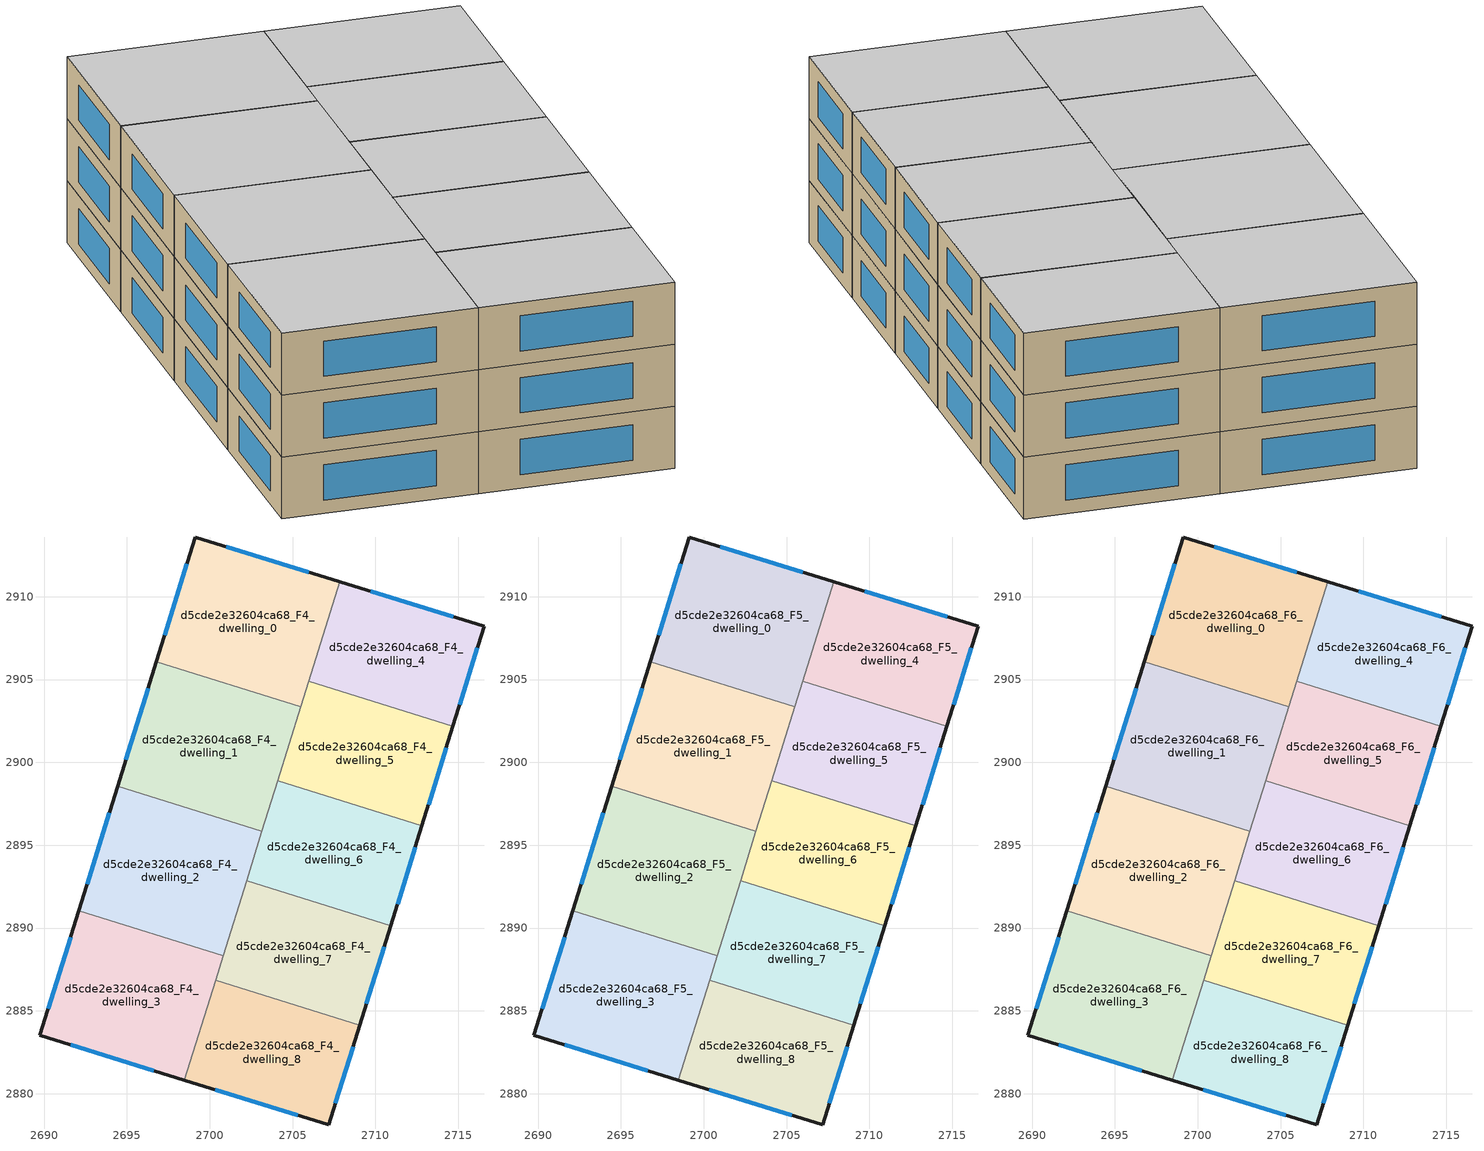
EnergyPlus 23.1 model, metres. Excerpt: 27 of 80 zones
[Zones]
d5cde2e32604ca68_F4_dwelling_0
 floor to d5cde2e32604ca68_F3_dwelling_0 (EU_floor_Construction): 2707.84,2910.9 2705.49,2903.37 2696.78,2906.08 2699.12,2913.59 z12
 wall outside (EU_wall_Construction): 2707.84,2910.9 2699.12,2913.59 2696.78,2906.08 z12:15
 wall to d5cde2e32604ca68_F4_dwelling_1 (EU_wall_Construction): 2696.78,2906.08 2705.49,2903.37 z12:15
 wall to d5cde2e32604ca68_F4_dwelling_4 (EU_wall_Construction): 2705.97,2904.9 2707.84,2910.9 z12:15
 wall to d5cde2e32604ca68_F4_dwelling_5 (EU_wall_Construction): 2705.49,2903.37 2705.97,2904.9 z12:15
 window (EU_Window_Construction): 2698.62,2911.98 2697.28,2907.69 / 2705.97,2911.48 2700.99,2913.02 z12.64:14.36
d5cde2e32604ca68_F4_dwelling_1
 floor to d5cde2e32604ca68_F3_dwelling_1 (EU_floor_Construction): 2705.49,2903.37 2703.15,2895.85 2694.44,2898.56 2696.78,2906.08 z12
 wall outside (EU_wall_Construction): 2696.78,2906.08 2694.44,2898.56 z12:15
 wall to d5cde2e32604ca68_F4_dwelling_2 (EU_wall_Construction): 2694.44,2898.56 2703.15,2895.85 z12:15
 wall to d5cde2e32604ca68_F4_dwelling_5 (EU_wall_Construction): 2704.1,2898.88 2705.49,2903.37 z12:15
 wall to d5cde2e32604ca68_F4_dwelling_6 (EU_wall_Construction): 2703.15,2895.85 2704.1,2898.88 z12:15
 window (EU_Window_Construction): 2696.28,2904.47 2694.94,2900.17 z12.64:14.36
d5cde2e32604ca68_F4_dwelling_2
 floor to d5cde2e32604ca68_F3_dwelling_2 (EU_floor_Construction): 2703.15,2895.85 2700.81,2888.33 2692.09,2891.04 2694.44,2898.56 z12
 wall outside (EU_wall_Construction): 2694.44,2898.56 2692.09,2891.04 z12:15
 wall to d5cde2e32604ca68_F4_dwelling_3 (EU_wall_Construction): 2692.09,2891.04 2700.81,2888.33 z12:15
 wall to d5cde2e32604ca68_F4_dwelling_7 (EU_wall_Construction): 2700.81,2888.33 2702.22,2892.86 z12:15
 wall to d5cde2e32604ca68_F4_dwelling_6 (EU_wall_Construction): 2702.22,2892.86 2703.15,2895.85 z12:15
 window (EU_Window_Construction): 2693.94,2896.95 2692.6,2892.65 z12.64:14.36
d5cde2e32604ca68_F4_dwelling_3
 floor to d5cde2e32604ca68_F3_dwelling_3 (EU_floor_Construction): 2700.81,2888.33 2698.47,2880.82 2689.75,2883.51 2692.09,2891.04 z12
 wall outside (EU_wall_Construction): 2692.09,2891.04 2689.75,2883.51 2698.47,2880.82 z12:15
 wall to d5cde2e32604ca68_F4_dwelling_8 (EU_wall_Construction): 2698.47,2880.82 2700.35,2886.84 z12:15
 wall to d5cde2e32604ca68_F4_dwelling_7 (EU_wall_Construction): 2700.35,2886.84 2700.81,2888.33 z12:15
 window (EU_Window_Construction): 2691.62,2882.94 2696.6,2881.4 / 2691.59,2889.43 2690.25,2885.13 z12.64:14.36
d5cde2e32604ca68_F4_dwelling_4
 floor to d5cde2e32604ca68_F3_dwelling_4 (EU_floor_Construction): 2716.56,2908.21 2714.68,2902.18 2705.97,2904.9 2707.84,2910.9 z12
 wall outside (EU_wall_Construction): 2714.68,2902.18 2716.56,2908.21 2707.84,2910.9 z12:15
 wall to d5cde2e32604ca68_F4_dwelling_5 (EU_wall_Construction): 2705.97,2904.9 2714.68,2902.18 z12:15
 window (EU_Window_Construction): 2714.69,2908.79 2709.71,2910.33 / 2715.09,2903.47 2716.16,2906.92 z12.64:14.36
d5cde2e32604ca68_F4_dwelling_5
 floor to d5cde2e32604ca68_F3_dwelling_5 (EU_floor_Construction): 2714.68,2902.18 2712.81,2896.17 2704.1,2898.88 2705.97,2904.9 z12
 wall outside (EU_wall_Construction): 2712.81,2896.17 2714.68,2902.18 z12:15
 wall to d5cde2e32604ca68_F4_dwelling_6 (EU_wall_Construction): 2704.1,2898.88 2712.81,2896.17 z12:15
 window (EU_Window_Construction): 2713.21,2897.45 2714.28,2900.89 z12.64:14.36
d5cde2e32604ca68_F4_dwelling_6
 floor to d5cde2e32604ca68_F3_dwelling_6 (EU_floor_Construction): 2712.81,2896.17 2710.94,2890.15 2702.22,2892.86 2704.1,2898.88 z12
 wall outside (EU_wall_Construction): 2710.94,2890.15 2712.81,2896.17 z12:15
 wall to d5cde2e32604ca68_F4_dwelling_7 (EU_wall_Construction): 2702.22,2892.86 2710.94,2890.15 z12:15
 window (EU_Window_Construction): 2711.34,2891.44 2712.41,2894.88 z12.64:14.36
d5cde2e32604ca68_F4_dwelling_7
 floor to d5cde2e32604ca68_F3_dwelling_7 (EU_floor_Construction): 2710.94,2890.15 2709.06,2884.13 2700.35,2886.84 2702.22,2892.86 z12
 wall outside (EU_wall_Construction): 2709.06,2884.13 2710.94,2890.15 z12:15
 wall to d5cde2e32604ca68_F4_dwelling_8 (EU_wall_Construction): 2700.35,2886.84 2709.06,2884.13 z12:15
 window (EU_Window_Construction): 2709.46,2885.42 2710.53,2888.86 z12.64:14.36
d5cde2e32604ca68_F4_dwelling_8
 floor to d5cde2e32604ca68_F3_dwelling_8 (EU_floor_Construction): 2709.06,2884.13 2707.19,2878.12 2698.47,2880.82 2700.35,2886.84 z12
 wall outside (EU_wall_Construction): 2698.47,2880.82 2707.19,2878.12 2709.06,2884.13 z12:15
 window (EU_Window_Construction): 2707.59,2879.41 2708.66,2882.84 / 2700.34,2880.24 2705.32,2878.7 z12.64:14.36
d5cde2e32604ca68_F5_dwelling_0
 floor to d5cde2e32604ca68_F4_dwelling_0 (EU_floor_Construction): 2707.84,2910.9 2705.49,2903.37 2696.78,2906.08 2699.12,2913.59 z15
 wall outside (EU_wall_Construction): 2707.84,2910.9 2699.12,2913.59 2696.78,2906.08 z15:18
 wall to d5cde2e32604ca68_F5_dwelling_1 (EU_wall_Construction): 2696.78,2906.08 2705.49,2903.37 z15:18
 wall to d5cde2e32604ca68_F5_dwelling_4 (EU_wall_Construction): 2705.97,2904.9 2707.84,2910.9 z15:18
 wall to d5cde2e32604ca68_F5_dwelling_5 (EU_wall_Construction): 2705.49,2903.37 2705.97,2904.9 z15:18
 window (EU_Window_Construction): 2698.62,2911.98 2697.28,2907.69 / 2705.97,2911.48 2700.99,2913.02 z15.64:17.36
d5cde2e32604ca68_F5_dwelling_1
 floor to d5cde2e32604ca68_F4_dwelling_1 (EU_floor_Construction): 2705.49,2903.37 2703.15,2895.85 2694.44,2898.56 2696.78,2906.08 z15
 wall outside (EU_wall_Construction): 2696.78,2906.08 2694.44,2898.56 z15:18
 wall to d5cde2e32604ca68_F5_dwelling_2 (EU_wall_Construction): 2694.44,2898.56 2703.15,2895.85 z15:18
 wall to d5cde2e32604ca68_F5_dwelling_5 (EU_wall_Construction): 2704.1,2898.88 2705.49,2903.37 z15:18
 wall to d5cde2e32604ca68_F5_dwelling_6 (EU_wall_Construction): 2703.15,2895.85 2704.1,2898.88 z15:18
 window (EU_Window_Construction): 2696.28,2904.47 2694.94,2900.17 z15.64:17.36
d5cde2e32604ca68_F5_dwelling_2
 floor to d5cde2e32604ca68_F4_dwelling_2 (EU_floor_Construction): 2703.15,2895.85 2700.81,2888.33 2692.09,2891.04 2694.44,2898.56 z15
 wall outside (EU_wall_Construction): 2694.44,2898.56 2692.09,2891.04 z15:18
 wall to d5cde2e32604ca68_F5_dwelling_3 (EU_wall_Construction): 2692.09,2891.04 2700.81,2888.33 z15:18
 wall to d5cde2e32604ca68_F5_dwelling_7 (EU_wall_Construction): 2700.81,2888.33 2702.22,2892.86 z15:18
 wall to d5cde2e32604ca68_F5_dwelling_6 (EU_wall_Construction): 2702.22,2892.86 2703.15,2895.85 z15:18
 window (EU_Window_Construction): 2693.94,2896.95 2692.6,2892.65 z15.64:17.36
d5cde2e32604ca68_F5_dwelling_3
 floor to d5cde2e32604ca68_F4_dwelling_3 (EU_floor_Construction): 2700.81,2888.33 2698.47,2880.82 2689.75,2883.51 2692.09,2891.04 z15
 wall outside (EU_wall_Construction): 2692.09,2891.04 2689.75,2883.51 2698.47,2880.82 z15:18
 wall to d5cde2e32604ca68_F5_dwelling_8 (EU_wall_Construction): 2698.47,2880.82 2700.35,2886.84 z15:18
 wall to d5cde2e32604ca68_F5_dwelling_7 (EU_wall_Construction): 2700.35,2886.84 2700.81,2888.33 z15:18
 window (EU_Window_Construction): 2691.62,2882.94 2696.6,2881.4 / 2691.59,2889.43 2690.25,2885.13 z15.64:17.36
d5cde2e32604ca68_F5_dwelling_4
 floor to d5cde2e32604ca68_F4_dwelling_4 (EU_floor_Construction): 2716.56,2908.21 2714.68,2902.18 2705.97,2904.9 2707.84,2910.9 z15
 wall outside (EU_wall_Construction): 2714.68,2902.18 2716.56,2908.21 2707.84,2910.9 z15:18
 wall to d5cde2e32604ca68_F5_dwelling_5 (EU_wall_Construction): 2705.97,2904.9 2714.68,2902.18 z15:18
 window (EU_Window_Construction): 2714.69,2908.79 2709.71,2910.33 / 2715.09,2903.47 2716.16,2906.92 z15.64:17.36
d5cde2e32604ca68_F5_dwelling_5
 floor to d5cde2e32604ca68_F4_dwelling_5 (EU_floor_Construction): 2714.68,2902.18 2712.81,2896.17 2704.1,2898.88 2705.97,2904.9 z15
 wall outside (EU_wall_Construction): 2712.81,2896.17 2714.68,2902.18 z15:18
 wall to d5cde2e32604ca68_F5_dwelling_6 (EU_wall_Construction): 2704.1,2898.88 2712.81,2896.17 z15:18
 window (EU_Window_Construction): 2713.21,2897.45 2714.28,2900.89 z15.64:17.36
d5cde2e32604ca68_F5_dwelling_6
 floor to d5cde2e32604ca68_F4_dwelling_6 (EU_floor_Construction): 2712.81,2896.17 2710.94,2890.15 2702.22,2892.86 2704.1,2898.88 z15
 wall outside (EU_wall_Construction): 2710.94,2890.15 2712.81,2896.17 z15:18
 wall to d5cde2e32604ca68_F5_dwelling_7 (EU_wall_Construction): 2702.22,2892.86 2710.94,2890.15 z15:18
 window (EU_Window_Construction): 2711.34,2891.44 2712.41,2894.88 z15.64:17.36
d5cde2e32604ca68_F5_dwelling_7
 floor to d5cde2e32604ca68_F4_dwelling_7 (EU_floor_Construction): 2710.94,2890.15 2709.06,2884.13 2700.35,2886.84 2702.22,2892.86 z15
 wall outside (EU_wall_Construction): 2709.06,2884.13 2710.94,2890.15 z15:18
 wall to d5cde2e32604ca68_F5_dwelling_8 (EU_wall_Construction): 2700.35,2886.84 2709.06,2884.13 z15:18
 window (EU_Window_Construction): 2709.46,2885.42 2710.53,2888.86 z15.64:17.36
d5cde2e32604ca68_F5_dwelling_8
 floor to d5cde2e32604ca68_F4_dwelling_8 (EU_floor_Construction): 2709.06,2884.13 2707.19,2878.12 2698.47,2880.82 2700.35,2886.84 z15
 wall outside (EU_wall_Construction): 2698.47,2880.82 2707.19,2878.12 2709.06,2884.13 z15:18
 window (EU_Window_Construction): 2707.59,2879.41 2708.66,2882.84 / 2700.34,2880.24 2705.32,2878.7 z15.64:17.36
d5cde2e32604ca68_F6_dwelling_0
 floor to d5cde2e32604ca68_F5_dwelling_0 (EU_floor_Construction): 2707.84,2910.9 2705.49,2903.37 2696.78,2906.08 2699.12,2913.59 z18
 wall outside (EU_wall_Construction): 2707.84,2910.9 2699.12,2913.59 2696.78,2906.08 z18:21
 wall to d5cde2e32604ca68_F6_dwelling_1 (EU_wall_Construction): 2696.78,2906.08 2705.49,2903.37 z18:21
 wall to d5cde2e32604ca68_F6_dwelling_4 (EU_wall_Construction): 2705.97,2904.9 2707.84,2910.9 z18:21
 wall to d5cde2e32604ca68_F6_dwelling_5 (EU_wall_Construction): 2705.49,2903.37 2705.97,2904.9 z18:21
 window (EU_Window_Construction): 2698.62,2911.98 2697.28,2907.69 / 2705.97,2911.48 2700.99,2913.02 z18.64:20.36
 ceiling to d5cde2e32604ca68_F7_dwelling_0 (EU_floor_Construction): 2705.49,2903.37 2707.84,2910.9 2699.12,2913.59 2696.78,2906.08 z21
d5cde2e32604ca68_F6_dwelling_1
 floor to d5cde2e32604ca68_F5_dwelling_1 (EU_floor_Construction): 2705.49,2903.37 2703.15,2895.85 2694.44,2898.56 2696.78,2906.08 z18
 wall outside (EU_wall_Construction): 2696.78,2906.08 2694.44,2898.56 z18:21
 wall to d5cde2e32604ca68_F6_dwelling_2 (EU_wall_Construction): 2694.44,2898.56 2703.15,2895.85 z18:21
 wall to d5cde2e32604ca68_F6_dwelling_5 (EU_wall_Construction): 2704.1,2898.88 2705.49,2903.37 z18:21
 wall to d5cde2e32604ca68_F6_dwelling_6 (EU_wall_Construction): 2703.15,2895.85 2704.1,2898.88 z18:21
 window (EU_Window_Construction): 2696.28,2904.47 2694.94,2900.17 z18.64:20.36
 ceiling to d5cde2e32604ca68_F7_dwelling_1 (EU_floor_Construction): 2703.15,2895.85 2705.49,2903.37 2696.78,2906.08 2694.44,2898.56 z21
d5cde2e32604ca68_F6_dwelling_2
 floor to d5cde2e32604ca68_F5_dwelling_2 (EU_floor_Construction): 2703.15,2895.85 2700.81,2888.33 2692.09,2891.04 2694.44,2898.56 z18
 wall outside (EU_wall_Construction): 2694.44,2898.56 2692.09,2891.04 z18:21
 wall to d5cde2e32604ca68_F6_dwelling_3 (EU_wall_Construction): 2692.09,2891.04 2700.81,2888.33 z18:21
 wall to d5cde2e32604ca68_F6_dwelling_7 (EU_wall_Construction): 2700.81,2888.33 2702.22,2892.86 z18:21
 wall to d5cde2e32604ca68_F6_dwelling_6 (EU_wall_Construction): 2702.22,2892.86 2703.15,2895.85 z18:21
 window (EU_Window_Construction): 2693.94,2896.95 2692.6,2892.65 z18.64:20.36
 ceiling to d5cde2e32604ca68_F7_dwelling_2 (EU_floor_Construction): 2700.81,2888.33 2703.15,2895.85 2694.44,2898.56 2692.09,2891.04 z21
d5cde2e32604ca68_F6_dwelling_3
 floor to d5cde2e32604ca68_F5_dwelling_3 (EU_floor_Construction): 2700.81,2888.33 2698.47,2880.82 2689.75,2883.51 2692.09,2891.04 z18
 wall outside (EU_wall_Construction): 2692.09,2891.04 2689.75,2883.51 2698.47,2880.82 z18:21
 wall to d5cde2e32604ca68_F6_dwelling_8 (EU_wall_Construction): 2698.47,2880.82 2700.35,2886.84 z18:21
 wall to d5cde2e32604ca68_F6_dwelling_7 (EU_wall_Construction): 2700.35,2886.84 2700.81,2888.33 z18:21
 window (EU_Window_Construction): 2691.62,2882.94 2696.6,2881.4 / 2691.59,2889.43 2690.25,2885.13 z18.64:20.36
 ceiling to d5cde2e32604ca68_F7_dwelling_3 (EU_floor_Construction): 2698.47,2880.82 2700.81,2888.33 2692.09,2891.04 2689.75,2883.51 z21
d5cde2e32604ca68_F6_dwelling_4
 floor to d5cde2e32604ca68_F5_dwelling_4 (EU_floor_Construction): 2716.56,2908.21 2714.68,2902.18 2705.97,2904.9 2707.84,2910.9 z18
 wall outside (EU_wall_Construction): 2714.68,2902.18 2716.56,2908.21 2707.84,2910.9 z18:21
 wall to d5cde2e32604ca68_F6_dwelling_5 (EU_wall_Construction): 2705.97,2904.9 2714.68,2902.18 z18:21
 window (EU_Window_Construction): 2714.69,2908.79 2709.71,2910.33 / 2715.09,2903.47 2716.16,2906.92 z18.64:20.36
 ceiling to d5cde2e32604ca68_F7_dwelling_4 (EU_floor_Construction): 2714.68,2902.18 2716.56,2908.21 2707.84,2910.9 2705.97,2904.9 z21
d5cde2e32604ca68_F6_dwelling_5
 floor to d5cde2e32604ca68_F5_dwelling_5 (EU_floor_Construction): 2714.68,2902.18 2712.81,2896.17 2704.1,2898.88 2705.97,2904.9 z18
 wall outside (EU_wall_Construction): 2712.81,2896.17 2714.68,2902.18 z18:21
 wall to d5cde2e32604ca68_F6_dwelling_6 (EU_wall_Construction): 2704.1,2898.88 2712.81,2896.17 z18:21
 window (EU_Window_Construction): 2713.21,2897.45 2714.28,2900.89 z18.64:20.36
 ceiling to d5cde2e32604ca68_F7_dwelling_5 (EU_floor_Construction): 2712.81,2896.17 2714.68,2902.18 2705.97,2904.9 2704.1,2898.88 z21
d5cde2e32604ca68_F6_dwelling_6
 floor to d5cde2e32604ca68_F5_dwelling_6 (EU_floor_Construction): 2712.81,2896.17 2710.94,2890.15 2702.22,2892.86 2704.1,2898.88 z18
 wall outside (EU_wall_Construction): 2710.94,2890.15 2712.81,2896.17 z18:21
 wall to d5cde2e32604ca68_F6_dwelling_7 (EU_wall_Construction): 2702.22,2892.86 2710.94,2890.15 z18:21
 window (EU_Window_Construction): 2711.34,2891.44 2712.41,2894.88 z18.64:20.36
 ceiling to d5cde2e32604ca68_F7_dwelling_6 (EU_floor_Construction): 2710.94,2890.15 2712.81,2896.17 2704.1,2898.88 2702.22,2892.86 z21
d5cde2e32604ca68_F6_dwelling_7
 floor to d5cde2e32604ca68_F5_dwelling_7 (EU_floor_Construction): 2710.94,2890.15 2709.06,2884.13 2700.35,2886.84 2702.22,2892.86 z18
 wall outside (EU_wall_Construction): 2709.06,2884.13 2710.94,2890.15 z18:21
 wall to d5cde2e32604ca68_F6_dwelling_8 (EU_wall_Construction): 2700.35,2886.84 2709.06,2884.13 z18:21
 window (EU_Window_Construction): 2709.46,2885.42 2710.53,2888.86 z18.64:20.36
 ceiling to d5cde2e32604ca68_F7_dwelling_7 (EU_floor_Construction): 2709.06,2884.13 2710.94,2890.15 2702.22,2892.86 2700.35,2886.84 z21
d5cde2e32604ca68_F6_dwelling_8
 floor to d5cde2e32604ca68_F5_dwelling_8 (EU_floor_Construction): 2709.06,2884.13 2707.19,2878.12 2698.47,2880.82 2700.35,2886.84 z18
 wall outside (EU_wall_Construction): 2698.47,2880.82 2707.19,2878.12 2709.06,2884.13 z18:21
 window (EU_Window_Construction): 2707.59,2879.41 2708.66,2882.84 / 2700.34,2880.24 2705.32,2878.7 z18.64:20.36
 ceiling to d5cde2e32604ca68_F7_dwelling_8 (EU_floor_Construction): 2707.19,2878.12 2709.06,2884.13 2700.35,2886.84 2698.47,2880.82 z21
[Building]
EU S2 Campaign: North Axis=0; Terrain=City; Solar Distribution=FullExterior
[Site:Location]
Yerevan-Zvartnots.Intl.AP: Latitude=40.15; Longitude=44.383; Time Zone=4; Elevation=854
[SizingPeriod:WeatherFileDays]
AnnualSizingPeriod: Begin Month=1; Begin Day of Month=1; End Month=12; End Day of Month=31; Day of Week for Start Day=Monday; Use Weather File Daylight Saving Period=No; Use Weather File Rain and Snow Indicators=No
[MATERIAL]
EU_InternalMass_Material: Roughness=MediumRough; Thickness=0.1; Conductivity=1; Density=1800; Specific Heat=900; Thermal Absorptance=0.9; Solar Absorptance=0.7; Visible Absorptance=0.7
[MATERIAL:NOMASS] Roughness=MediumRough; Thermal Absorptance=0.9; Solar Absorptance=0.7; Visible Absorptance=0.7
Name | Thermal Resistance
EU_wall_NoMass | 1.05043
EU_floor_NoMass | 0.478065
[WINDOWMATERIAL:SIMPLEGLAZINGSYSTEM]
EU_Window_SimpleGlazing: UFactor=2.5566; Solar Heat Gain Coefficient=0.75; Visible Transmittance=0.75
[CONSTRUCTION]
EU_wall_Construction: EU_wall_NoMass
EU_floor_Construction: EU_floor_NoMass
EU_Window_Construction: EU_Window_SimpleGlazing
EU_InternalMass_Construction: EU_InternalMass_Material
[ZONE] Type=1; Multiplier=1; Ceiling Height=autocalculate; Floor Area=autocalculate; Part of Total Floor Area=Yes
Name | Volume
d5cde2e32604ca68_F4_dwelling_0; d5cde2e32604ca68_F5_dwelling_0; d5cde2e32604ca68_F6_dwelling_0 | 215.676
d5cde2e32604ca68_F4_dwelling_1; d5cde2e32604ca68_F5_dwelling_1; d5cde2e32604ca68_F6_dwelling_1 | 215.657
d5cde2e32604ca68_F4_dwelling_2; d5cde2e32604ca68_F5_dwelling_2; d5cde2e32604ca68_F6_dwelling_2 | 215.713
d5cde2e32604ca68_F4_dwelling_3; d5cde2e32604ca68_F5_dwelling_3; d5cde2e32604ca68_F6_dwelling_3 | 215.655
d5cde2e32604ca68_F4_dwelling_4; d5cde2e32604ca68_F5_dwelling_4; d5cde2e32604ca68_F6_dwelling_4 | 172.572
d5cde2e32604ca68_F4_dwelling_5; d5cde2e32604ca68_F5_dwelling_5; d5cde2e32604ca68_F6_dwelling_5; d5cde2e32604ca68_F4_dwelling_7; d5cde2e32604ca68_F5_dwelling_7; d5cde2e32604ca68_F6_dwelling_7 | 172.54
d5cde2e32604ca68_F4_dwelling_6; d5cde2e32604ca68_F5_dwelling_6; d5cde2e32604ca68_F6_dwelling_6 | 172.575
d5cde2e32604ca68_F4_dwelling_8; d5cde2e32604ca68_F5_dwelling_8; d5cde2e32604ca68_F6_dwelling_8 | 172.529
[INTERNALMASS] Construction=EU_InternalMass_Construction
Name | Zone or ZoneList | Surface Area
d5cde2e32604ca68_F4_dwelling_0_EU_InternalMass | d5cde2e32604ca68_F4_dwelling_0 | 71.8918
d5cde2e32604ca68_F4_dwelling_1_EU_InternalMass | d5cde2e32604ca68_F4_dwelling_1 | 71.8855
d5cde2e32604ca68_F4_dwelling_2_EU_InternalMass | d5cde2e32604ca68_F4_dwelling_2 | 71.9045
d5cde2e32604ca68_F4_dwelling_3_EU_InternalMass | d5cde2e32604ca68_F4_dwelling_3 | 71.885
d5cde2e32604ca68_F4_dwelling_4_EU_InternalMass | d5cde2e32604ca68_F4_dwelling_4 | 57.5241
d5cde2e32604ca68_F4_dwelling_5_EU_InternalMass | d5cde2e32604ca68_F4_dwelling_5 | 57.5136
d5cde2e32604ca68_F4_dwelling_6_EU_InternalMass | d5cde2e32604ca68_F4_dwelling_6 | 57.525
d5cde2e32604ca68_F4_dwelling_7_EU_InternalMass | d5cde2e32604ca68_F4_dwelling_7 | 57.5136
d5cde2e32604ca68_F4_dwelling_8_EU_InternalMass | d5cde2e32604ca68_F4_dwelling_8 | 57.5097
d5cde2e32604ca68_F5_dwelling_0_EU_InternalMass | d5cde2e32604ca68_F5_dwelling_0 | 71.8918
d5cde2e32604ca68_F5_dwelling_1_EU_InternalMass | d5cde2e32604ca68_F5_dwelling_1 | 71.8855
d5cde2e32604ca68_F5_dwelling_2_EU_InternalMass | d5cde2e32604ca68_F5_dwelling_2 | 71.9045
d5cde2e32604ca68_F5_dwelling_3_EU_InternalMass | d5cde2e32604ca68_F5_dwelling_3 | 71.885
d5cde2e32604ca68_F5_dwelling_4_EU_InternalMass | d5cde2e32604ca68_F5_dwelling_4 | 57.5241
d5cde2e32604ca68_F5_dwelling_5_EU_InternalMass | d5cde2e32604ca68_F5_dwelling_5 | 57.5136
d5cde2e32604ca68_F5_dwelling_6_EU_InternalMass | d5cde2e32604ca68_F5_dwelling_6 | 57.525
d5cde2e32604ca68_F5_dwelling_7_EU_InternalMass | d5cde2e32604ca68_F5_dwelling_7 | 57.5136
d5cde2e32604ca68_F5_dwelling_8_EU_InternalMass | d5cde2e32604ca68_F5_dwelling_8 | 57.5097
d5cde2e32604ca68_F6_dwelling_0_EU_InternalMass | d5cde2e32604ca68_F6_dwelling_0 | 71.8918
d5cde2e32604ca68_F6_dwelling_1_EU_InternalMass | d5cde2e32604ca68_F6_dwelling_1 | 71.8855
d5cde2e32604ca68_F6_dwelling_2_EU_InternalMass | d5cde2e32604ca68_F6_dwelling_2 | 71.9045
d5cde2e32604ca68_F6_dwelling_3_EU_InternalMass | d5cde2e32604ca68_F6_dwelling_3 | 71.885
d5cde2e32604ca68_F6_dwelling_4_EU_InternalMass | d5cde2e32604ca68_F6_dwelling_4 | 57.5241
d5cde2e32604ca68_F6_dwelling_5_EU_InternalMass | d5cde2e32604ca68_F6_dwelling_5 | 57.5136
d5cde2e32604ca68_F6_dwelling_6_EU_InternalMass | d5cde2e32604ca68_F6_dwelling_6 | 57.525
d5cde2e32604ca68_F6_dwelling_7_EU_InternalMass | d5cde2e32604ca68_F6_dwelling_7 | 57.5136
d5cde2e32604ca68_F6_dwelling_8_EU_InternalMass | d5cde2e32604ca68_F6_dwelling_8 | 57.5097
[OTHEREQUIPMENT] Fuel Type=Electricity; Design Level Calculation Method=Watts/Area; Power per Zone Floor Area=1; Fraction Latent=0; Fraction Radiant=0; Fraction Lost=0; Carbon Dioxide Generation Rate=0; EndUse Subcategory=EU_Step8_InternalGains
Name | Zone or ZoneList or Space or SpaceList | Schedule
EU_Step8_InternalGain_d5cde2e32604ca68_F4_dwelling_0_f000 | d5cde2e32604ca68_F4_dwelling_0 | EU_Step8_GainSchedule_d5cde2e32604ca68_F4_dwelling_0_f000
EU_Step8_InternalGain_d5cde2e32604ca68_F4_dwelling_1_f000 | d5cde2e32604ca68_F4_dwelling_1 | EU_Step8_GainSchedule_d5cde2e32604ca68_F4_dwelling_1_f000
EU_Step8_InternalGain_d5cde2e32604ca68_F4_dwelling_2_f000 | d5cde2e32604ca68_F4_dwelling_2 | EU_Step8_GainSchedule_d5cde2e32604ca68_F4_dwelling_2_f000
EU_Step8_InternalGain_d5cde2e32604ca68_F4_dwelling_3_f000 | d5cde2e32604ca68_F4_dwelling_3 | EU_Step8_GainSchedule_d5cde2e32604ca68_F4_dwelling_3_f000
EU_Step8_InternalGain_d5cde2e32604ca68_F4_dwelling_4_f000 | d5cde2e32604ca68_F4_dwelling_4 | EU_Step8_GainSchedule_d5cde2e32604ca68_F4_dwelling_4_f000
EU_Step8_InternalGain_d5cde2e32604ca68_F4_dwelling_5_f000 | d5cde2e32604ca68_F4_dwelling_5 | EU_Step8_GainSchedule_d5cde2e32604ca68_F4_dwelling_5_f000
EU_Step8_InternalGain_d5cde2e32604ca68_F4_dwelling_6_f000 | d5cde2e32604ca68_F4_dwelling_6 | EU_Step8_GainSchedule_d5cde2e32604ca68_F4_dwelling_6_f000
EU_Step8_InternalGain_d5cde2e32604ca68_F4_dwelling_7_f000 | d5cde2e32604ca68_F4_dwelling_7 | EU_Step8_GainSchedule_d5cde2e32604ca68_F4_dwelling_7_f000
EU_Step8_InternalGain_d5cde2e32604ca68_F4_dwelling_8_f000 | d5cde2e32604ca68_F4_dwelling_8 | EU_Step8_GainSchedule_d5cde2e32604ca68_F4_dwelling_8_f000
EU_Step8_InternalGain_d5cde2e32604ca68_F5_dwelling_0_f000 | d5cde2e32604ca68_F5_dwelling_0 | EU_Step8_GainSchedule_d5cde2e32604ca68_F5_dwelling_0_f000
EU_Step8_InternalGain_d5cde2e32604ca68_F5_dwelling_1_f000 | d5cde2e32604ca68_F5_dwelling_1 | EU_Step8_GainSchedule_d5cde2e32604ca68_F5_dwelling_1_f000
EU_Step8_InternalGain_d5cde2e32604ca68_F5_dwelling_2_f000 | d5cde2e32604ca68_F5_dwelling_2 | EU_Step8_GainSchedule_d5cde2e32604ca68_F5_dwelling_2_f000
EU_Step8_InternalGain_d5cde2e32604ca68_F5_dwelling_3_f000 | d5cde2e32604ca68_F5_dwelling_3 | EU_Step8_GainSchedule_d5cde2e32604ca68_F5_dwelling_3_f000
EU_Step8_InternalGain_d5cde2e32604ca68_F5_dwelling_4_f000 | d5cde2e32604ca68_F5_dwelling_4 | EU_Step8_GainSchedule_d5cde2e32604ca68_F5_dwelling_4_f000
EU_Step8_InternalGain_d5cde2e32604ca68_F5_dwelling_5_f000 | d5cde2e32604ca68_F5_dwelling_5 | EU_Step8_GainSchedule_d5cde2e32604ca68_F5_dwelling_5_f000
EU_Step8_InternalGain_d5cde2e32604ca68_F5_dwelling_6_f000 | d5cde2e32604ca68_F5_dwelling_6 | EU_Step8_GainSchedule_d5cde2e32604ca68_F5_dwelling_6_f000
EU_Step8_InternalGain_d5cde2e32604ca68_F5_dwelling_7_f000 | d5cde2e32604ca68_F5_dwelling_7 | EU_Step8_GainSchedule_d5cde2e32604ca68_F5_dwelling_7_f000
EU_Step8_InternalGain_d5cde2e32604ca68_F5_dwelling_8_f000 | d5cde2e32604ca68_F5_dwelling_8 | EU_Step8_GainSchedule_d5cde2e32604ca68_F5_dwelling_8_f000
EU_Step8_InternalGain_d5cde2e32604ca68_F6_dwelling_0_f000 | d5cde2e32604ca68_F6_dwelling_0 | EU_Step8_GainSchedule_d5cde2e32604ca68_F6_dwelling_0_f000
EU_Step8_InternalGain_d5cde2e32604ca68_F6_dwelling_1_f000 | d5cde2e32604ca68_F6_dwelling_1 | EU_Step8_GainSchedule_d5cde2e32604ca68_F6_dwelling_1_f000
EU_Step8_InternalGain_d5cde2e32604ca68_F6_dwelling_2_f000 | d5cde2e32604ca68_F6_dwelling_2 | EU_Step8_GainSchedule_d5cde2e32604ca68_F6_dwelling_2_f000
EU_Step8_InternalGain_d5cde2e32604ca68_F6_dwelling_3_f000 | d5cde2e32604ca68_F6_dwelling_3 | EU_Step8_GainSchedule_d5cde2e32604ca68_F6_dwelling_3_f000
EU_Step8_InternalGain_d5cde2e32604ca68_F6_dwelling_4_f000 | d5cde2e32604ca68_F6_dwelling_4 | EU_Step8_GainSchedule_d5cde2e32604ca68_F6_dwelling_4_f000
EU_Step8_InternalGain_d5cde2e32604ca68_F6_dwelling_5_f000 | d5cde2e32604ca68_F6_dwelling_5 | EU_Step8_GainSchedule_d5cde2e32604ca68_F6_dwelling_5_f000
EU_Step8_InternalGain_d5cde2e32604ca68_F6_dwelling_6_f000 | d5cde2e32604ca68_F6_dwelling_6 | EU_Step8_GainSchedule_d5cde2e32604ca68_F6_dwelling_6_f000
EU_Step8_InternalGain_d5cde2e32604ca68_F6_dwelling_7_f000 | d5cde2e32604ca68_F6_dwelling_7 | EU_Step8_GainSchedule_d5cde2e32604ca68_F6_dwelling_7_f000
EU_Step8_InternalGain_d5cde2e32604ca68_F6_dwelling_8_f000 | d5cde2e32604ca68_F6_dwelling_8 | EU_Step8_GainSchedule_d5cde2e32604ca68_F6_dwelling_8_f000
[ZONEVENTILATION:DESIGNFLOWRATE] Schedule=EU_AlwaysOn; Design Flow Rate Calculation Method=AirChanges/Hour; Air Changes per Hour=0.557805; Ventilation Type=Natural; Fan Pressure Rise=0; Fan Total Efficiency=1; Constant Term Coefficient=1; Temperature Term Coefficient=0; Velocity Term Coefficient=0; Velocity Squared Term Coefficient=0; Minimum Indoor Temperature=-100; Maximum Indoor Temperature=100; Delta Temperature=-100; Minimum Outdoor Temperature=-100; Maximum Outdoor Temperature=100; Maximum Wind Speed=40
Name | Zone or ZoneList or Space or SpaceList
EU_ConstantAir_d5cde2e32604ca68_F4_dwelling_0 | d5cde2e32604ca68_F4_dwelling_0
EU_ConstantAir_d5cde2e32604ca68_F4_dwelling_1 | d5cde2e32604ca68_F4_dwelling_1
EU_ConstantAir_d5cde2e32604ca68_F4_dwelling_2 | d5cde2e32604ca68_F4_dwelling_2
EU_ConstantAir_d5cde2e32604ca68_F4_dwelling_3 | d5cde2e32604ca68_F4_dwelling_3
EU_ConstantAir_d5cde2e32604ca68_F4_dwelling_4 | d5cde2e32604ca68_F4_dwelling_4
EU_ConstantAir_d5cde2e32604ca68_F4_dwelling_5 | d5cde2e32604ca68_F4_dwelling_5
EU_ConstantAir_d5cde2e32604ca68_F4_dwelling_6 | d5cde2e32604ca68_F4_dwelling_6
EU_ConstantAir_d5cde2e32604ca68_F4_dwelling_7 | d5cde2e32604ca68_F4_dwelling_7
EU_ConstantAir_d5cde2e32604ca68_F4_dwelling_8 | d5cde2e32604ca68_F4_dwelling_8
EU_ConstantAir_d5cde2e32604ca68_F5_dwelling_0 | d5cde2e32604ca68_F5_dwelling_0
EU_ConstantAir_d5cde2e32604ca68_F5_dwelling_1 | d5cde2e32604ca68_F5_dwelling_1
EU_ConstantAir_d5cde2e32604ca68_F5_dwelling_2 | d5cde2e32604ca68_F5_dwelling_2
EU_ConstantAir_d5cde2e32604ca68_F5_dwelling_3 | d5cde2e32604ca68_F5_dwelling_3
EU_ConstantAir_d5cde2e32604ca68_F5_dwelling_4 | d5cde2e32604ca68_F5_dwelling_4
EU_ConstantAir_d5cde2e32604ca68_F5_dwelling_5 | d5cde2e32604ca68_F5_dwelling_5
EU_ConstantAir_d5cde2e32604ca68_F5_dwelling_6 | d5cde2e32604ca68_F5_dwelling_6
EU_ConstantAir_d5cde2e32604ca68_F5_dwelling_7 | d5cde2e32604ca68_F5_dwelling_7
EU_ConstantAir_d5cde2e32604ca68_F5_dwelling_8 | d5cde2e32604ca68_F5_dwelling_8
EU_ConstantAir_d5cde2e32604ca68_F6_dwelling_0 | d5cde2e32604ca68_F6_dwelling_0
EU_ConstantAir_d5cde2e32604ca68_F6_dwelling_1 | d5cde2e32604ca68_F6_dwelling_1
EU_ConstantAir_d5cde2e32604ca68_F6_dwelling_2 | d5cde2e32604ca68_F6_dwelling_2
EU_ConstantAir_d5cde2e32604ca68_F6_dwelling_3 | d5cde2e32604ca68_F6_dwelling_3
EU_ConstantAir_d5cde2e32604ca68_F6_dwelling_4 | d5cde2e32604ca68_F6_dwelling_4
EU_ConstantAir_d5cde2e32604ca68_F6_dwelling_5 | d5cde2e32604ca68_F6_dwelling_5
EU_ConstantAir_d5cde2e32604ca68_F6_dwelling_6 | d5cde2e32604ca68_F6_dwelling_6
EU_ConstantAir_d5cde2e32604ca68_F6_dwelling_7 | d5cde2e32604ca68_F6_dwelling_7
EU_ConstantAir_d5cde2e32604ca68_F6_dwelling_8 | d5cde2e32604ca68_F6_dwelling_8
[HVACTEMPLATE:THERMOSTAT] Constant Heating Setpoint=20; Constant Cooling Setpoint=50
EU_HeatOnly_d5cde2e32604ca68_F0_dwelling_0; EU_HeatOnly_d5cde2e32604ca68_F0_dwelling_1; EU_HeatOnly_d5cde2e32604ca68_F0_dwelling_2; EU_HeatOnly_d5cde2e32604ca68_F0_dwelling_3; EU_HeatOnly_d5cde2e32604ca68_F0_dwelling_4; EU_HeatOnly_d5cde2e32604ca68_F0_dwelling_5; EU_HeatOnly_d5cde2e32604ca68_F0_dwelling_6; EU_HeatOnly_d5cde2e32604ca68_F0_dwelling_7; EU_HeatOnly_d5cde2e32604ca68_F0_dwelling_8; EU_HeatOnly_d5cde2e32604ca68_F1_dwelling_0; EU_HeatOnly_d5cde2e32604ca68_F1_dwelling_1; EU_HeatOnly_d5cde2e32604ca68_F1_dwelling_2; EU_HeatOnly_d5cde2e32604ca68_F1_dwelling_3; EU_HeatOnly_d5cde2e32604ca68_F1_dwelling_4; EU_HeatOnly_d5cde2e32604ca68_F1_dwelling_5; EU_HeatOnly_d5cde2e32604ca68_F1_dwelling_6; EU_HeatOnly_d5cde2e32604ca68_F1_dwelling_7; EU_HeatOnly_d5cde2e32604ca68_F1_dwelling_8; EU_HeatOnly_d5cde2e32604ca68_F2_dwelling_0; EU_HeatOnly_d5cde2e32604ca68_F2_dwelling_1; EU_HeatOnly_d5cde2e32604ca68_F2_dwelling_2; EU_HeatOnly_d5cde2e32604ca68_F2_dwelling_3; EU_HeatOnly_d5cde2e32604ca68_F2_dwelling_4; EU_HeatOnly_d5cde2e32604ca68_F2_dwelling_5; EU_HeatOnly_d5cde2e32604ca68_F2_dwelling_6; EU_HeatOnly_d5cde2e32604ca68_F2_dwelling_7; EU_HeatOnly_d5cde2e32604ca68_F2_dwelling_8; EU_HeatOnly_d5cde2e32604ca68_F3_dwelling_0; EU_HeatOnly_d5cde2e32604ca68_F3_dwelling_1; EU_HeatOnly_d5cde2e32604ca68_F3_dwelling_2; EU_HeatOnly_d5cde2e32604ca68_F3_dwelling_3; EU_HeatOnly_d5cde2e32604ca68_F3_dwelling_4; EU_HeatOnly_d5cde2e32604ca68_F3_dwelling_5; EU_HeatOnly_d5cde2e32604ca68_F3_dwelling_6; EU_HeatOnly_d5cde2e32604ca68_F3_dwelling_7; EU_HeatOnly_d5cde2e32604ca68_F3_dwelling_8; EU_HeatOnly_d5cde2e32604ca68_F4_dwelling_0; EU_HeatOnly_d5cde2e32604ca68_F4_dwelling_1; EU_HeatOnly_d5cde2e32604ca68_F4_dwelling_2; EU_HeatOnly_d5cde2e32604ca68_F4_dwelling_3; EU_HeatOnly_d5cde2e32604ca68_F4_dwelling_4; EU_HeatOnly_d5cde2e32604ca68_F4_dwelling_5; EU_HeatOnly_d5cde2e32604ca68_F4_dwelling_6; EU_HeatOnly_d5cde2e32604ca68_F4_dwelling_7; EU_HeatOnly_d5cde2e32604ca68_F4_dwelling_8; EU_HeatOnly_d5cde2e32604ca68_F5_dwelling_0; EU_HeatOnly_d5cde2e32604ca68_F5_dwelling_1; EU_HeatOnly_d5cde2e32604ca68_F5_dwelling_2; EU_HeatOnly_d5cde2e32604ca68_F5_dwelling_3; EU_HeatOnly_d5cde2e32604ca68_F5_dwelling_4; EU_HeatOnly_d5cde2e32604ca68_F5_dwelling_5; EU_HeatOnly_d5cde2e32604ca68_F5_dwelling_6; EU_HeatOnly_d5cde2e32604ca68_F5_dwelling_7; EU_HeatOnly_d5cde2e32604ca68_F5_dwelling_8; EU_HeatOnly_d5cde2e32604ca68_F6_dwelling_0; EU_HeatOnly_d5cde2e32604ca68_F6_dwelling_1; EU_HeatOnly_d5cde2e32604ca68_F6_dwelling_2; EU_HeatOnly_d5cde2e32604ca68_F6_dwelling_3; EU_HeatOnly_d5cde2e32604ca68_F6_dwelling_4; EU_HeatOnly_d5cde2e32604ca68_F6_dwelling_5; EU_HeatOnly_d5cde2e32604ca68_F6_dwelling_6; EU_HeatOnly_d5cde2e32604ca68_F6_dwelling_7; EU_HeatOnly_d5cde2e32604ca68_F6_dwelling_8; EU_HeatOnly_d5cde2e32604ca68_F7_dwelling_0; EU_HeatOnly_d5cde2e32604ca68_F7_dwelling_1; EU_HeatOnly_d5cde2e32604ca68_F7_dwelling_2; EU_HeatOnly_d5cde2e32604ca68_F7_dwelling_3; EU_HeatOnly_d5cde2e32604ca68_F7_dwelling_4; EU_HeatOnly_d5cde2e32604ca68_F7_dwelling_5; EU_HeatOnly_d5cde2e32604ca68_F7_dwelling_6; EU_HeatOnly_d5cde2e32604ca68_F7_dwelling_7; EU_HeatOnly_d5cde2e32604ca68_F7_dwelling_8; EU_HeatOnly_d5cde2e32604ca68_F8_dwelling_0; EU_HeatOnly_d5cde2e32604ca68_F8_dwelling_1; EU_HeatOnly_d5cde2e32604ca68_F8_dwelling_2; EU_HeatOnly_d5cde2e32604ca68_F8_dwelling_3; EU_HeatOnly_d5cde2e32604ca68_F8_dwelling_4; EU_HeatOnly_d5cde2e32604ca68_F8_dwelling_5; EU_HeatOnly_d5cde2e32604ca68_F8_dwelling_6; EU_HeatOnly_d5cde2e32604ca68_F8_dwelling_7
[HVACTEMPLATE:ZONE:IDEALLOADSAIRSYSTEM] System Availability Schedule=EU_AlwaysOn; Maximum Heating Supply Air Temperature=50; Minimum Cooling Supply Air Temperature=13; Maximum Heating Supply Air Humidity Ratio=0.0156; Minimum Cooling Supply Air Humidity Ratio=0.0077; Heating Limit=NoLimit; Cooling Limit=NoLimit; Heating Availability Schedule=EU_AlwaysOn; Cooling Availability Schedule=EU_CoolingOff; Dehumidification Control Type=ConstantSensibleHeatRatio; Cooling Sensible Heat Ratio=0.7; Dehumidification Setpoint=60; Humidification Control Type=None; Humidification Setpoint=30; Outdoor Air Method=None; Outdoor Air Flow Rate per Person=0.00944; Outdoor Air Flow Rate per Zone Floor Area=0; Outdoor Air Flow Rate per Zone=0; Demand Controlled Ventilation Type=None; Outdoor Air Economizer Type=NoEconomizer; Heat Recovery Type=None; Sensible Heat Recovery Effectiveness=0.7; Latent Heat Recovery Effectiveness=0.65
Name | Template Thermostat
d5cde2e32604ca68_F4_dwelling_0 | EU_HeatOnly_d5cde2e32604ca68_F4_dwelling_0
d5cde2e32604ca68_F4_dwelling_1 | EU_HeatOnly_d5cde2e32604ca68_F4_dwelling_1
d5cde2e32604ca68_F4_dwelling_2 | EU_HeatOnly_d5cde2e32604ca68_F4_dwelling_2
d5cde2e32604ca68_F4_dwelling_3 | EU_HeatOnly_d5cde2e32604ca68_F4_dwelling_3
d5cde2e32604ca68_F4_dwelling_4 | EU_HeatOnly_d5cde2e32604ca68_F4_dwelling_4
d5cde2e32604ca68_F4_dwelling_5 | EU_HeatOnly_d5cde2e32604ca68_F4_dwelling_5
d5cde2e32604ca68_F4_dwelling_6 | EU_HeatOnly_d5cde2e32604ca68_F4_dwelling_6
d5cde2e32604ca68_F4_dwelling_7 | EU_HeatOnly_d5cde2e32604ca68_F4_dwelling_7
d5cde2e32604ca68_F4_dwelling_8 | EU_HeatOnly_d5cde2e32604ca68_F4_dwelling_8
d5cde2e32604ca68_F5_dwelling_0 | EU_HeatOnly_d5cde2e32604ca68_F5_dwelling_0
d5cde2e32604ca68_F5_dwelling_1 | EU_HeatOnly_d5cde2e32604ca68_F5_dwelling_1
d5cde2e32604ca68_F5_dwelling_2 | EU_HeatOnly_d5cde2e32604ca68_F5_dwelling_2
d5cde2e32604ca68_F5_dwelling_3 | EU_HeatOnly_d5cde2e32604ca68_F5_dwelling_3
d5cde2e32604ca68_F5_dwelling_4 | EU_HeatOnly_d5cde2e32604ca68_F5_dwelling_4
d5cde2e32604ca68_F5_dwelling_5 | EU_HeatOnly_d5cde2e32604ca68_F5_dwelling_5
d5cde2e32604ca68_F5_dwelling_6 | EU_HeatOnly_d5cde2e32604ca68_F5_dwelling_6
d5cde2e32604ca68_F5_dwelling_7 | EU_HeatOnly_d5cde2e32604ca68_F5_dwelling_7
d5cde2e32604ca68_F5_dwelling_8 | EU_HeatOnly_d5cde2e32604ca68_F5_dwelling_8
d5cde2e32604ca68_F6_dwelling_0 | EU_HeatOnly_d5cde2e32604ca68_F6_dwelling_0
d5cde2e32604ca68_F6_dwelling_1 | EU_HeatOnly_d5cde2e32604ca68_F6_dwelling_1
d5cde2e32604ca68_F6_dwelling_2 | EU_HeatOnly_d5cde2e32604ca68_F6_dwelling_2
d5cde2e32604ca68_F6_dwelling_3 | EU_HeatOnly_d5cde2e32604ca68_F6_dwelling_3
d5cde2e32604ca68_F6_dwelling_4 | EU_HeatOnly_d5cde2e32604ca68_F6_dwelling_4
d5cde2e32604ca68_F6_dwelling_5 | EU_HeatOnly_d5cde2e32604ca68_F6_dwelling_5
d5cde2e32604ca68_F6_dwelling_6 | EU_HeatOnly_d5cde2e32604ca68_F6_dwelling_6
d5cde2e32604ca68_F6_dwelling_7 | EU_HeatOnly_d5cde2e32604ca68_F6_dwelling_7
d5cde2e32604ca68_F6_dwelling_8 | EU_HeatOnly_d5cde2e32604ca68_F6_dwelling_8
[SIZING:ZONE] Zone Cooling Design Supply Air Temperature Input Method=SupplyAirTemperature; Zone Cooling Design Supply Air Temperature=13; Zone Heating Design Supply Air Temperature Input Method=SupplyAirTemperature; Zone Heating Design Supply Air Temperature=50; Zone Cooling Design Supply Air Humidity Ratio=0.008; Zone Heating Design Supply Air Humidity Ratio=0.008; Cooling Design Air Flow Method=DesignDay; Cooling Design Air Flow Rate=0; Cooling Minimum Air Flow per Zone Floor Area=0.000762; Cooling Minimum Air Flow=0; Cooling Minimum Air Flow Fraction=0.2; Heating Design Air Flow Method=DesignDay; Heating Design Air Flow Rate=0; Heating Maximum Air Flow per Zone Floor Area=0.002032; Heating Maximum Air Flow=0.141576; Heating Maximum Air Flow Fraction=0.3; Account for Dedicated Outdoor Air System=No; Dedicated Outdoor Air System Control Strategy=NeutralSupplyAir; Dedicated Outdoor Air Low Setpoint Temperature for Design=autosize; Dedicated Outdoor Air High Setpoint Temperature for Design=autosize; Zone Load Sizing Method=Sensible Load Only No Latent Load; Zone Latent Cooling Design Supply Air Humidity Ratio Input Method=HumidityRatioDifference; Zone Cooling Design Supply Air Humidity Ratio Difference=0.005; Zone Latent Heating Design Supply Air Humidity Ratio Input Method=HumidityRatioDifference; Zone Humidification Design Supply Air Humidity Ratio Difference=0.005
d5cde2e32604ca68_F4_dwelling_0; d5cde2e32604ca68_F4_dwelling_1; d5cde2e32604ca68_F4_dwelling_2; d5cde2e32604ca68_F4_dwelling_3; d5cde2e32604ca68_F4_dwelling_4; d5cde2e32604ca68_F4_dwelling_5; d5cde2e32604ca68_F4_dwelling_6; d5cde2e32604ca68_F4_dwelling_7; d5cde2e32604ca68_F4_dwelling_8; d5cde2e32604ca68_F5_dwelling_0; d5cde2e32604ca68_F5_dwelling_1; d5cde2e32604ca68_F5_dwelling_2; d5cde2e32604ca68_F5_dwelling_3; d5cde2e32604ca68_F5_dwelling_4; d5cde2e32604ca68_F5_dwelling_5; d5cde2e32604ca68_F5_dwelling_6; d5cde2e32604ca68_F5_dwelling_7; d5cde2e32604ca68_F5_dwelling_8; d5cde2e32604ca68_F6_dwelling_0; d5cde2e32604ca68_F6_dwelling_1; d5cde2e32604ca68_F6_dwelling_2; d5cde2e32604ca68_F6_dwelling_3; d5cde2e32604ca68_F6_dwelling_4; d5cde2e32604ca68_F6_dwelling_5; d5cde2e32604ca68_F6_dwelling_6; d5cde2e32604ca68_F6_dwelling_7; d5cde2e32604ca68_F6_dwelling_8
[SCHEDULE:CONSTANT]
Name | Hourly Value
EU_AlwaysOn | 1
EU_CoolingOff | 0
[SCHEDULE:FILE] Column Number=1; Rows to Skip at Top=0; Number of Hours of Data=8760; Column Separator=Comma; Interpolate to Timestep=No; Minutes per Item=60; Adjust Schedule for Daylight Savings=Yes
Name | File
EU_Step8_GainSchedule_d5cde2e32604ca68_F4_dwelling_0_f000 | ../../schedules/d5cde2e32604ca68/d5cde2e32604ca68_F4_dwelling_0_f000_gain.csv
EU_Step8_GainSchedule_d5cde2e32604ca68_F4_dwelling_1_f000 | ../../schedules/d5cde2e32604ca68/d5cde2e32604ca68_F4_dwelling_1_f000_gain.csv
EU_Step8_GainSchedule_d5cde2e32604ca68_F4_dwelling_2_f000 | ../../schedules/d5cde2e32604ca68/d5cde2e32604ca68_F4_dwelling_2_f000_gain.csv
EU_Step8_GainSchedule_d5cde2e32604ca68_F4_dwelling_3_f000 | ../../schedules/d5cde2e32604ca68/d5cde2e32604ca68_F4_dwelling_3_f000_gain.csv
EU_Step8_GainSchedule_d5cde2e32604ca68_F4_dwelling_4_f000 | ../../schedules/d5cde2e32604ca68/d5cde2e32604ca68_F4_dwelling_4_f000_gain.csv
EU_Step8_GainSchedule_d5cde2e32604ca68_F4_dwelling_5_f000 | ../../schedules/d5cde2e32604ca68/d5cde2e32604ca68_F4_dwelling_5_f000_gain.csv
EU_Step8_GainSchedule_d5cde2e32604ca68_F4_dwelling_6_f000 | ../../schedules/d5cde2e32604ca68/d5cde2e32604ca68_F4_dwelling_6_f000_gain.csv
EU_Step8_GainSchedule_d5cde2e32604ca68_F4_dwelling_7_f000 | ../../schedules/d5cde2e32604ca68/d5cde2e32604ca68_F4_dwelling_7_f000_gain.csv
EU_Step8_GainSchedule_d5cde2e32604ca68_F4_dwelling_8_f000 | ../../schedules/d5cde2e32604ca68/d5cde2e32604ca68_F4_dwelling_8_f000_gain.csv
EU_Step8_GainSchedule_d5cde2e32604ca68_F5_dwelling_0_f000 | ../../schedules/d5cde2e32604ca68/d5cde2e32604ca68_F5_dwelling_0_f000_gain.csv
EU_Step8_GainSchedule_d5cde2e32604ca68_F5_dwelling_1_f000 | ../../schedules/d5cde2e32604ca68/d5cde2e32604ca68_F5_dwelling_1_f000_gain.csv
EU_Step8_GainSchedule_d5cde2e32604ca68_F5_dwelling_2_f000 | ../../schedules/d5cde2e32604ca68/d5cde2e32604ca68_F5_dwelling_2_f000_gain.csv
EU_Step8_GainSchedule_d5cde2e32604ca68_F5_dwelling_3_f000 | ../../schedules/d5cde2e32604ca68/d5cde2e32604ca68_F5_dwelling_3_f000_gain.csv
EU_Step8_GainSchedule_d5cde2e32604ca68_F5_dwelling_4_f000 | ../../schedules/d5cde2e32604ca68/d5cde2e32604ca68_F5_dwelling_4_f000_gain.csv
EU_Step8_GainSchedule_d5cde2e32604ca68_F5_dwelling_5_f000 | ../../schedules/d5cde2e32604ca68/d5cde2e32604ca68_F5_dwelling_5_f000_gain.csv
EU_Step8_GainSchedule_d5cde2e32604ca68_F5_dwelling_6_f000 | ../../schedules/d5cde2e32604ca68/d5cde2e32604ca68_F5_dwelling_6_f000_gain.csv
EU_Step8_GainSchedule_d5cde2e32604ca68_F5_dwelling_7_f000 | ../../schedules/d5cde2e32604ca68/d5cde2e32604ca68_F5_dwelling_7_f000_gain.csv
EU_Step8_GainSchedule_d5cde2e32604ca68_F5_dwelling_8_f000 | ../../schedules/d5cde2e32604ca68/d5cde2e32604ca68_F5_dwelling_8_f000_gain.csv
EU_Step8_GainSchedule_d5cde2e32604ca68_F6_dwelling_0_f000 | ../../schedules/d5cde2e32604ca68/d5cde2e32604ca68_F6_dwelling_0_f000_gain.csv
EU_Step8_GainSchedule_d5cde2e32604ca68_F6_dwelling_1_f000 | ../../schedules/d5cde2e32604ca68/d5cde2e32604ca68_F6_dwelling_1_f000_gain.csv
EU_Step8_GainSchedule_d5cde2e32604ca68_F6_dwelling_2_f000 | ../../schedules/d5cde2e32604ca68/d5cde2e32604ca68_F6_dwelling_2_f000_gain.csv
EU_Step8_GainSchedule_d5cde2e32604ca68_F6_dwelling_3_f000 | ../../schedules/d5cde2e32604ca68/d5cde2e32604ca68_F6_dwelling_3_f000_gain.csv
EU_Step8_GainSchedule_d5cde2e32604ca68_F6_dwelling_4_f000 | ../../schedules/d5cde2e32604ca68/d5cde2e32604ca68_F6_dwelling_4_f000_gain.csv
EU_Step8_GainSchedule_d5cde2e32604ca68_F6_dwelling_5_f000 | ../../schedules/d5cde2e32604ca68/d5cde2e32604ca68_F6_dwelling_5_f000_gain.csv
EU_Step8_GainSchedule_d5cde2e32604ca68_F6_dwelling_6_f000 | ../../schedules/d5cde2e32604ca68/d5cde2e32604ca68_F6_dwelling_6_f000_gain.csv
EU_Step8_GainSchedule_d5cde2e32604ca68_F6_dwelling_7_f000 | ../../schedules/d5cde2e32604ca68/d5cde2e32604ca68_F6_dwelling_7_f000_gain.csv
EU_Step8_GainSchedule_d5cde2e32604ca68_F6_dwelling_8_f000 | ../../schedules/d5cde2e32604ca68/d5cde2e32604ca68_F6_dwelling_8_f000_gain.csv
